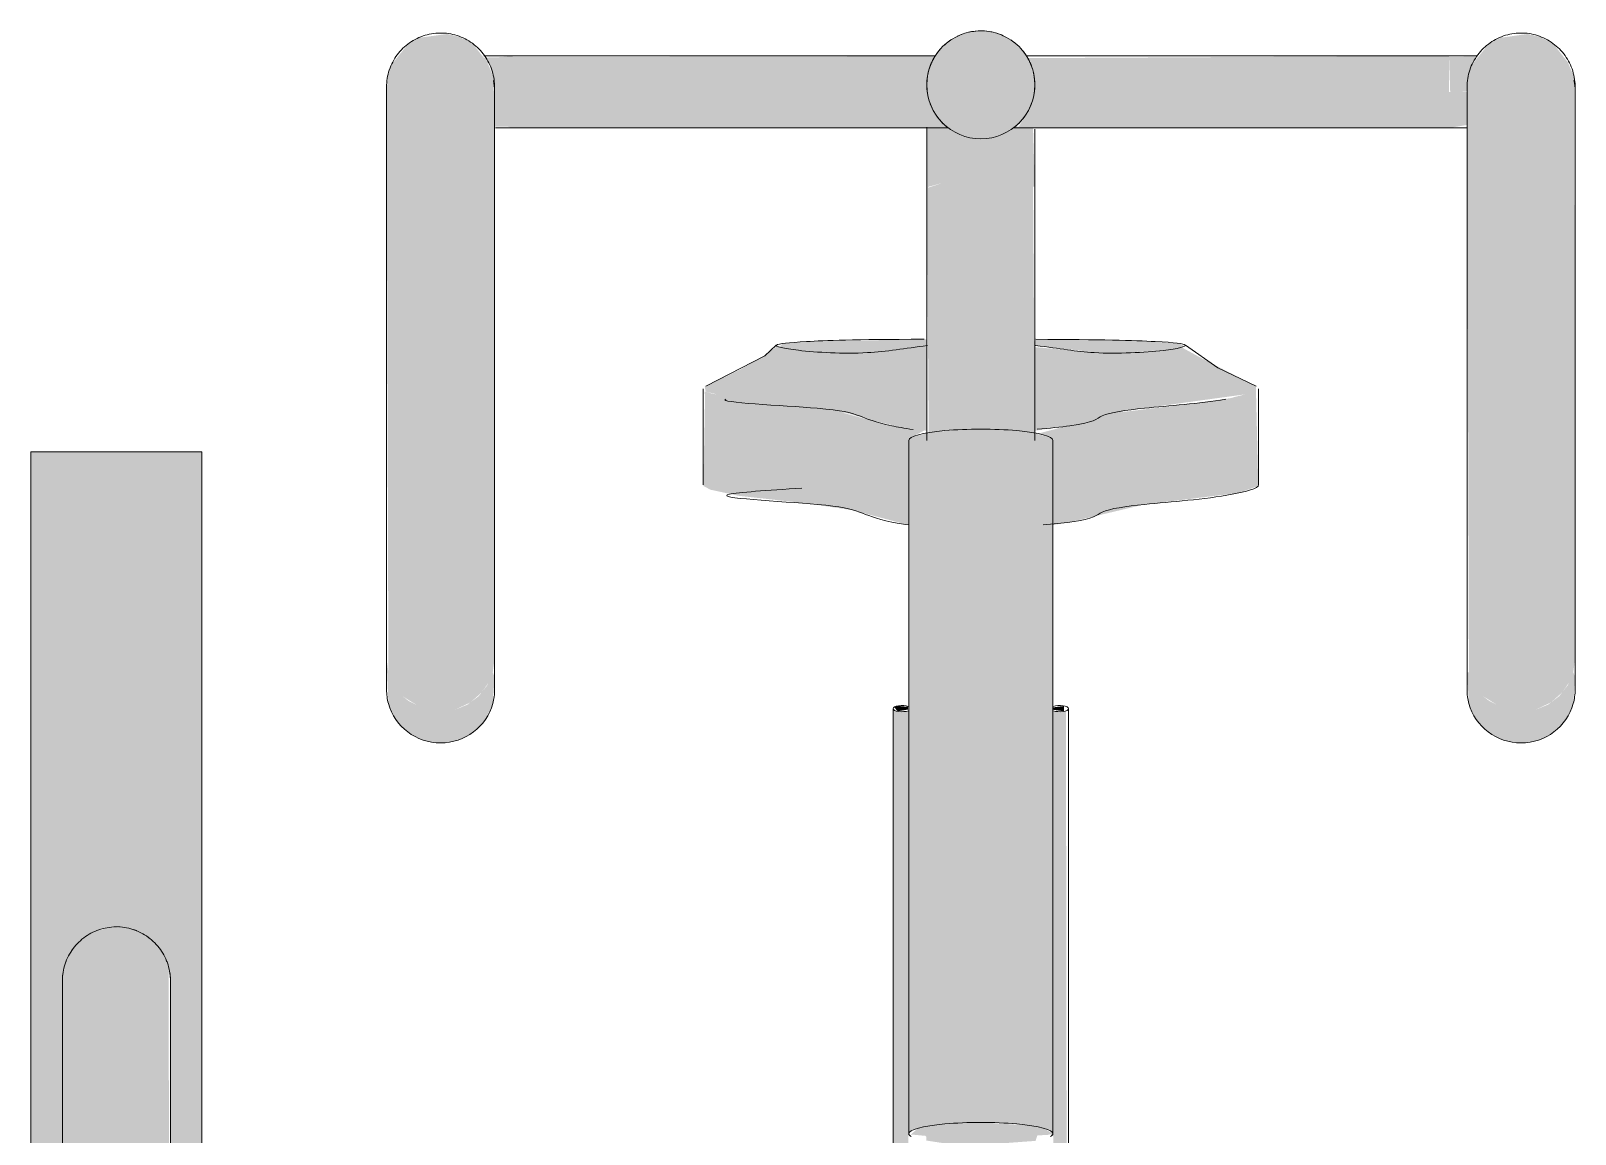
# Model space of a CAD drawing. Header units: inches. Extents: x -1056 to 52, y -89 to 303.
# Drawn here: x -960.95 to -939.52, y 26.62 to 41.94 of the extents above; entities that cross this region are included whole.
import ezdxf

# ---------------------------------------------------------------- set-up
doc = ezdxf.new("R2010")
doc.units = ezdxf.units.IN
doc.header["$MEASUREMENT"] = 0
doc.layers.add('L-SITE', color=91, linetype='Continuous', lineweight=9)
doc.layers.add('Q-SPCQ', color=91, linetype='Continuous', lineweight=9)

# ---------------------------------------------------------------- blocks, each defined once
blk = doc.blocks.new('BIKE_HITCH - In Ground-777502-Elevation - East')
at = {"layer": 'L-SITE'}
for points in [[(-959.767, 2.057), (-959.767, 14.498), (-960.052, 14.561), (-960.212, 14.645), (-960.417, 14.873), (-960.501, 15.149), (-960.517, 15.267), (-960.498, 28.915), (-960.373, 29.191), (-960.121, 29.406), (-959.978, 29.464), (-959.844, 29.49), (-959.767, 29.498), (-959.767, 36.098), (-960.955, 36.098), (-960.945, 2.085), (-959.878, 2.06)], [(-958.58, 2.029), (-958.58, 36.098), (-959.767, 36.098), (-959.767, 29.498), (-959.482, 29.435), (-959.309, 29.339), (-959.118, 29.123), (-959.032, 28.843), (-959.017, 28.748), (-959.036, 15.081), (-959.161, 14.806), (-959.384, 14.609), (-959.556, 14.533), (-959.687, 14.507), (-959.767, 14.498), (-959.767, 2.057), (-958.61, 2.03)], [(-959.767, 14.498), (-959.522, 14.545), (-959.442, 14.573), (-959.253, 14.708), (-959.181, 14.781), (-959.076, 14.968), (-959.036, 15.081), (-959.017, 17.225), (-959.043, 28.942), (-959.118, 29.123), (-959.237, 29.279), (-959.392, 29.398), (-959.621, 29.479), (-959.847, 29.489), (-960.017, 29.451), (-960.092, 29.424), (-960.282, 29.288), (-960.376, 29.18), (-960.443, 29.074), (-960.498, 28.915), (-960.517, 28.518), (-960.491, 15.054), (-960.417, 14.873), (-960.297, 14.718), (-960.074, 14.571), (-959.877, 14.513)]]:
    blk.add_hatch(color=256, dxfattribs=at).paths.add_polyline_path(points, flags=0)
for p, q in [((-960.955, 36.098), (-960.955, 2.086)), ((-960.955, 36.098), (-959.767, 36.098)), ((-959.767, 36.098), (-958.58, 36.098)), ((-958.58, 2.029), (-958.58, 36.098))]:
    blk.add_line(p, q, dxfattribs=at)
at = {"layer": 'L-SITE', "flags": 128}
for points in [[(-960.517, 28.748), (-960.516, 28.778), (-960.515, 28.808), (-960.512, 28.838), (-960.507, 28.868), (-960.502, 28.897), (-960.496, 28.927), (-960.488, 28.956), (-960.479, 28.984), (-960.469, 29.013), (-960.458, 29.04), (-960.446, 29.068), (-960.432, 29.095), (-960.418, 29.121), (-960.402, 29.147), (-960.386, 29.172), (-960.369, 29.196), (-960.35, 29.22), (-960.331, 29.243), (-960.311, 29.265), (-960.29, 29.286), (-960.268, 29.307), (-960.245, 29.326), (-960.221, 29.345), (-960.197, 29.363), (-960.172, 29.379), (-960.147, 29.395), (-960.121, 29.41), (-960.094, 29.423), (-960.067, 29.436), (-960.039, 29.447), (-960.011, 29.458), (-959.982, 29.467), (-959.953, 29.475), (-959.924, 29.482), (-959.895, 29.487), (-959.865, 29.492), (-959.835, 29.495), (-959.805, 29.497), (-959.775, 29.498), (-959.745, 29.498), (-959.715, 29.497), (-959.685, 29.494), (-959.656, 29.49), (-959.626, 29.485), (-959.597, 29.479), (-959.568, 29.471), (-959.539, 29.463), (-959.51, 29.453), (-959.482, 29.442), (-959.455, 29.43), (-959.428, 29.417), (-959.401, 29.403), (-959.376, 29.388), (-959.35, 29.372), (-959.326, 29.355), (-959.302, 29.337), (-959.279, 29.317), (-959.256, 29.297), (-959.235, 29.277), (-959.214, 29.255), (-959.194, 29.232), (-959.175, 29.209), (-959.157, 29.185), (-959.14, 29.16), (-959.124, 29.135), (-959.109, 29.109), (-959.096, 29.082), (-959.083, 29.055), (-959.071, 29.028), (-959.06, 29), (-959.051, 28.971), (-959.043, 28.942), (-959.035, 28.913), (-959.029, 28.884), (-959.025, 28.854), (-959.021, 28.824), (-959.018, 28.794), (-959.017, 28.765), (-959.017, 28.748)], [(-960.517, 28.748), (-960.517, 28.743), (-960.517, 28.727), (-960.517, 28.7), (-960.517, 28.662), (-960.517, 28.614), (-960.517, 28.555), (-960.517, 28.485), (-960.517, 28.406), (-960.517, 28.316), (-960.517, 28.215), (-960.517, 28.105), (-960.517, 27.986), (-960.517, 27.856), (-960.517, 27.717), (-960.517, 27.569), (-960.517, 27.412), (-960.517, 27.247), (-960.517, 27.073), (-960.517, 26.891), (-960.517, 26.701), (-960.517, 26.504), (-960.517, 26.299), (-960.517, 26.088), (-960.517, 25.87), (-960.517, 25.645), (-960.517, 25.415), (-960.517, 25.18), (-960.517, 24.939), (-960.517, 24.694), (-960.517, 24.444), (-960.517, 24.191), (-960.517, 23.934), (-960.517, 23.674), (-960.517, 23.411), (-960.517, 23.146), (-960.517, 22.879), (-960.517, 22.61), (-960.517, 22.341), (-960.517, 22.071), (-960.517, 21.801), (-960.517, 21.532), (-960.517, 21.263), (-960.517, 20.995), (-960.517, 20.729), (-960.517, 20.465), (-960.517, 20.203), (-960.517, 19.944), (-960.517, 19.689), (-960.517, 19.437), (-960.517, 19.189), (-960.517, 18.946), (-960.517, 18.708), (-960.517, 18.475), (-960.517, 18.247), (-960.517, 18.026), (-960.517, 17.811), (-960.517, 17.603), (-960.517, 17.401), (-960.517, 17.207), (-960.517, 17.021), (-960.517, 16.843), (-960.517, 16.672), (-960.517, 16.511), (-960.517, 16.358), (-960.517, 16.214), (-960.517, 16.08), (-960.517, 15.955), (-960.517, 15.839), (-960.517, 15.734), (-960.517, 15.638), (-960.517, 15.553), (-960.517, 15.478), (-960.517, 15.413), (-960.517, 15.359), (-960.517, 15.316), (-960.517, 15.283), (-960.517, 15.261), (-960.517, 15.25), (-960.517, 15.248)], [(-960.517, 28.583), (-960.517, 28.637), (-960.517, 28.681), (-960.517, 28.714), (-960.517, 28.736), (-960.517, 28.747), (-960.517, 28.748)], [(-959.017, 15.248), (-959.017, 15.254), (-959.017, 15.27), (-959.017, 15.297), (-959.017, 15.335), (-959.017, 15.383), (-959.017, 15.442), (-959.017, 15.511), (-959.017, 15.591), (-959.017, 15.681), (-959.017, 15.781), (-959.017, 15.891), (-959.017, 16.011), (-959.017, 16.141), (-959.017, 16.279), (-959.017, 16.427), (-959.017, 16.584), (-959.017, 16.75), (-959.017, 16.924), (-959.017, 17.106), (-959.017, 17.296), (-959.017, 17.493), (-959.017, 17.698), (-959.017, 17.909), (-959.017, 18.127), (-959.017, 18.351), (-959.017, 18.581), (-959.017, 18.817), (-959.017, 19.057), (-959.017, 19.303), (-959.017, 19.552), (-959.017, 19.806), (-959.017, 20.063), (-959.017, 20.323), (-959.017, 20.586), (-959.017, 20.851), (-959.017, 21.118), (-959.017, 21.386), (-959.017, 21.656), (-959.017, 21.925), (-959.017, 22.195), (-959.017, 22.465), (-959.017, 22.734), (-959.017, 23.002), (-959.017, 23.268), (-959.017, 23.532), (-959.017, 23.794), (-959.017, 24.052), (-959.017, 24.308), (-959.017, 24.56), (-959.017, 24.807), (-959.017, 25.051), (-959.017, 25.289), (-959.017, 25.522), (-959.017, 25.749), (-959.017, 25.971), (-959.017, 26.186), (-959.017, 26.394), (-959.017, 26.595), (-959.017, 26.789), (-959.017, 26.976), (-959.017, 27.154), (-959.017, 27.324), (-959.017, 27.486), (-959.017, 27.639), (-959.017, 27.782), (-959.017, 27.917), (-959.017, 28.042), (-959.017, 28.157), (-959.017, 28.263), (-959.017, 28.358), (-959.017, 28.444), (-959.017, 28.519), (-959.017, 28.583), (-959.017, 28.637), (-959.017, 28.681), (-959.017, 28.714), (-959.017, 28.736), (-959.017, 28.747), (-959.017, 28.748)], [(-959.017, 28.748), (-959.017, 28.743), (-959.017, 28.727), (-959.017, 28.7), (-959.017, 28.662), (-959.017, 28.614)], [(-960.517, 15.248), (-960.517, 15.254), (-960.517, 15.27), (-960.517, 15.297), (-960.517, 15.335), (-960.517, 15.383)], [(-959.018, 15.218), (-959.019, 15.188), (-959.022, 15.159), (-959.027, 15.129), (-959.032, 15.099), (-959.039, 15.07), (-959.046, 15.041), (-959.055, 15.012), (-959.065, 14.984), (-959.076, 14.956), (-959.088, 14.929), (-959.102, 14.902), (-959.116, 14.876), (-959.132, 14.85), (-959.148, 14.825), (-959.165, 14.8), (-959.184, 14.777), (-959.203, 14.754), (-959.223, 14.732), (-959.245, 14.71), (-959.266, 14.69), (-959.289, 14.67), (-959.313, 14.652), (-959.337, 14.634), (-959.362, 14.617), (-959.387, 14.602), (-959.414, 14.587), (-959.44, 14.573), (-959.468, 14.561), (-959.495, 14.549), (-959.523, 14.539), (-959.552, 14.53), (-959.581, 14.522), (-959.61, 14.515), (-959.64, 14.509), (-959.669, 14.505), (-959.699, 14.501), (-959.729, 14.499), (-959.759, 14.498), (-959.789, 14.499), (-959.819, 14.5), (-959.849, 14.503), (-959.879, 14.507), (-959.908, 14.512), (-959.937, 14.518), (-959.967, 14.525), (-959.995, 14.534), (-960.024, 14.544), (-960.052, 14.554), (-960.079, 14.566), (-960.106, 14.579), (-960.133, 14.593), (-960.159, 14.609), (-960.184, 14.625), (-960.208, 14.642), (-960.232, 14.66), (-960.255, 14.679), (-960.278, 14.699), (-960.299, 14.72), (-960.32, 14.742), (-960.34, 14.764), (-960.359, 14.788), (-960.377, 14.812), (-960.394, 14.836), (-960.41, 14.862), (-960.425, 14.888), (-960.439, 14.914), (-960.451, 14.941), (-960.463, 14.969), (-960.474, 14.997), (-960.483, 15.026), (-960.492, 15.054), (-960.499, 15.083), (-960.505, 15.113), (-960.51, 15.142), (-960.513, 15.172), (-960.516, 15.202), (-960.517, 15.232), (-960.517, 15.248)], [(-959.017, 15.413), (-959.017, 15.359), (-959.017, 15.316), (-959.017, 15.283), (-959.017, 15.261), (-959.017, 15.25), (-959.017, 15.248)]]:
    blk.add_lwpolyline(points, dxfattribs=at)
at = {"layer": 'L-SITE'}
for points in [[(-959.479, 29.441), (-959.495, 29.448), (-959.512, 29.454), (-959.529, 29.46)], [(-960.467, 29.017), (-960.471, 29.007), (-960.475, 28.996), (-960.479, 28.985)], [(-959.055, 28.985), (-959.061, 29.003), (-959.068, 29.02), (-959.075, 29.037)], [(-960.511, 28.841), (-960.515, 28.81), (-960.517, 28.779), (-960.517, 28.748)], [(-960.517, 28.748), (-960.517, 28.732), (-960.516, 28.715), (-960.515, 28.699)], [(-959.025, 15.137), (-959.02, 15.174), (-959.017, 15.211), (-959.017, 15.248)], [(-959.017, 15.248), (-959.017, 15.274), (-959.018, 15.299), (-959.021, 15.324)], [(-960.479, 15.012), (-960.473, 14.994), (-960.466, 14.977), (-960.459, 14.96)], [(-959.067, 14.98), (-959.063, 14.99), (-959.059, 15.001), (-959.055, 15.012)], [(-960.055, 14.556), (-960.039, 14.549), (-960.022, 14.543), (-960.005, 14.537)]]:
    blk.add_open_spline(points, degree=3, dxfattribs=at)
for points, knots in [([(-959.285, 29.323), (-959.289, 29.327), (-959.302, 29.337), (-959.322, 29.352), (-959.34, 29.365), (-959.349, 29.371), (-959.351, 29.373)], [0.55861476, 0.55861476, 0.55861476, 0.55861476, 0.575, 0.6, 0.625, 0.63074117, 0.63074117, 0.63074117, 0.63074117]), ([(-960.373, 29.191), (-960.378, 29.183), (-960.385, 29.174), (-960.391, 29.164), (-960.392, 29.163)], [0.6, 0.6, 0.6, 0.6, 0.625, 0.62948667, 0.62948667, 0.62948667, 0.62948667]), ([(-959.141, 29.162), (-959.142, 29.163), (-959.149, 29.173), (-959.161, 29.19), (-959.177, 29.211), (-959.187, 29.224), (-959.191, 29.229)], [0.36982041, 0.36982041, 0.36982041, 0.36982041, 0.375, 0.4, 0.425, 0.44238403, 0.44238403, 0.44238403, 0.44238403]), ([(-959.017, 28.748), (-959.017, 28.789), (-959.021, 28.836), (-959.029, 28.881), (-959.03, 28.887)], [0, 0, 0, 0, 0.1, 0.1152205, 0.1152205, 0.1152205, 0.1152205]), ([(-960.517, 15.248), (-960.517, 15.207), (-960.513, 15.158), (-960.504, 15.11), (-960.502, 15.101)], [0, 0, 0, 0, 0.1, 0.122146, 0.122146, 0.122146, 0.122146]), ([(-960.393, 14.835), (-960.392, 14.833), (-960.385, 14.824), (-960.373, 14.806), (-960.357, 14.786), (-960.347, 14.773), (-960.343, 14.768)], [0.36982041, 0.36982041, 0.36982041, 0.36982041, 0.375, 0.4, 0.425, 0.44238403, 0.44238403, 0.44238403, 0.44238403]), ([(-959.161, 14.806), (-959.156, 14.814), (-959.149, 14.823), (-959.143, 14.833), (-959.142, 14.834)], [0.6, 0.6, 0.6, 0.6, 0.625, 0.62965112, 0.62965112, 0.62965112, 0.62965112]), ([(-960.249, 14.674), (-960.245, 14.67), (-960.232, 14.66), (-960.212, 14.644), (-960.195, 14.632), (-960.185, 14.625), (-960.183, 14.624)], [0.55861476, 0.55861476, 0.55861476, 0.55861476, 0.575, 0.6, 0.625, 0.63074117, 0.63074117, 0.63074117, 0.63074117])]:
    blk.add_open_spline(points, degree=3, knots=knots, dxfattribs=at)
blk = doc.blocks.new('Bicycle_4878 - Bicycle_4878-V2-Elevation - East')
at = {"layer": 'Q-SPCQ'}
for points in [[(-955.267, 32.487), (-955.073, 32.512), (-954.851, 32.617), (-954.694, 32.758), (-954.605, 32.887), (-954.543, 33.035), (-954.517, 33.226), (-954.528, 41.294), (-954.619, 41.51), (-954.822, 41.767), (-955.006, 41.862), (-955.174, 41.902), (-955.495, 41.858), (-955.542, 41.855), (-955.711, 41.77), (-955.948, 41.478), (-955.997, 41.314), (-956.017, 41.104), (-955.991, 33.035), (-955.917, 32.857), (-955.797, 32.704), (-955.539, 32.544), (-955.461, 32.512)], [(-947.767, 40.445), (-947.573, 40.47), (-947.392, 40.545), (-947.237, 40.664), (-947.118, 40.82), (-947.043, 41.001), (-947.017, 41.195), (-947.069, 41.453), (-947.118, 41.57), (-947.237, 41.725), (-947.392, 41.844), (-947.573, 41.919), (-947.767, 41.945), (-947.961, 41.919), (-948.142, 41.844), (-948.297, 41.725), (-948.417, 41.57), (-948.491, 41.389), (-948.517, 41.195), (-948.491, 41.001), (-948.417, 40.82), (-948.297, 40.664), (-948.142, 40.545), (-947.961, 40.47)], [(-940.267, 32.487), (-940.073, 32.512), (-939.851, 32.617), (-939.694, 32.758), (-939.605, 32.887), (-939.543, 33.035), (-939.517, 33.226), (-939.528, 41.294), (-939.619, 41.51), (-939.822, 41.767), (-940.006, 41.862), (-940.174, 41.902), (-940.495, 41.857), (-940.542, 41.855), (-940.711, 41.77), (-940.948, 41.478), (-940.997, 41.314), (-941.017, 41.104), (-940.991, 33.035), (-940.917, 32.856), (-940.797, 32.704), (-940.539, 32.544), (-940.461, 32.512)], [(-954.517, 41.097), (-954.267, 41.097), (-954.267, 41.597), (-954.432, 41.58), (-954.668, 41.573), (-954.59, 41.474), (-954.528, 41.294), (-954.54, 41.226), (-954.517, 41.104)], [(-948.517, 41.097), (-948.511, 41.097), (-948.517, 41.195), (-948.469, 41.459), (-948.417, 41.591), (-954.267, 41.58), (-954.267, 41.097), (-948.91, 41.097)], [(-947.017, 41.097), (-941.267, 41.097), (-941.267, 41.597), (-947.116, 41.566), (-947.043, 41.389), (-947.023, 41.097)], [(-941.09, 41.097), (-941.017, 41.104), (-940.971, 41.401), (-940.912, 41.529), (-940.87, 41.588), (-941.267, 41.58), (-941.251, 41.097)], [(-954.267, 40.597), (-954.267, 41.097), (-954.517, 41.097), (-954.515, 40.615), (-954.335, 40.614)], [(-954.267, 40.597), (-948.232, 40.606), (-948.388, 40.774), (-948.491, 41.001), (-948.517, 41.097), (-954.267, 41.097), (-954.267, 40.614)], [(-941.267, 40.597), (-941.267, 41.097), (-947.023, 41.097), (-947.118, 40.82), (-947.246, 40.606), (-941.547, 40.598)], [(-941.267, 40.597), (-941.017, 40.638), (-941.017, 41.097), (-941.267, 41.097), (-941.267, 40.61)], [(-947.017, 36.358), (-947.043, 39.78), (-947.237, 39.832), (-947.767, 39.867), (-948.297, 39.832), (-948.504, 39.765), (-948.517, 39.749), (-948.49, 36.364), (-948.267, 36.392), (-947.571, 36.409), (-947.116, 36.374), (-947.018, 36.358)], [(-948.517, 36.391), (-948.517, 37.575), (-949.621, 37.469), (-950.053, 37.486), (-950.554, 37.55), (-950.584, 37.572), (-950.751, 37.449), (-951.089, 37.25), (-951.6, 37.002), (-951.587, 36.935), (-951.227, 36.842), (-950.646, 36.762), (-949.631, 36.637), (-949.266, 36.532), (-948.831, 36.428), (-948.528, 36.392)], [(-947.017, 36.391), (-946.44, 36.479), (-945.744, 36.67), (-944.046, 36.903), (-943.947, 36.935), (-943.947, 37.008), (-944.732, 37.413), (-944.98, 37.55), (-945.228, 37.509), (-945.855, 37.469), (-946.471, 37.503), (-947.017, 37.552), (-947.017, 36.394)], [(-948.767, 35.08), (-948.767, 36.256), (-948.733, 36.297), (-948.551, 36.394), (-949.094, 36.479), (-949.79, 36.67), (-951.488, 36.903), (-951.587, 36.935), (-951.599, 36.935), (-951.597, 36.775), (-951.618, 35.623), (-951.523, 35.572), (-951.133, 35.487), (-950.183, 35.381), (-949.555, 35.288), (-948.772, 35.081)], [(-946.767, 35.08), (-946.514, 35.125), (-945.498, 35.366), (-944.188, 35.526), (-943.916, 35.623), (-943.947, 36.935), (-944.307, 36.842), (-944.888, 36.762), (-945.903, 36.637), (-946.241, 36.54), (-946.598, 36.449), (-946.976, 36.35), (-946.801, 36.297), (-946.767, 36.256), (-946.767, 35.081)], [(-946.767, 26.626), (-946.767, 36.256), (-946.801, 36.297), (-947.069, 36.368), (-947.508, 36.407), (-948.026, 36.407), (-948.474, 36.367), (-948.733, 36.297), (-948.767, 36.256), (-948.767, 26.626), (-948.733, 26.667), (-948.474, 26.737), (-948.026, 26.778), (-947.508, 26.778), (-947.06, 26.737), (-946.801, 26.667)], [(-955.267, 32.053), (-955.073, 32.078), (-954.892, 32.152), (-954.737, 32.27), (-954.618, 32.422), (-954.542, 32.607), (-954.517, 32.971), (-954.543, 33.035), (-954.618, 32.857), (-954.737, 32.704), (-954.892, 32.586), (-955.073, 32.512), (-955.267, 32.487), (-955.461, 32.512), (-955.707, 32.635), (-955.797, 32.704), (-955.917, 32.857), (-955.991, 33.035), (-956.017, 33.226), (-955.991, 32.6), (-955.917, 32.422), (-955.797, 32.27), (-955.642, 32.152), (-955.461, 32.078)], [(-940.267, 32.053), (-940.073, 32.078), (-939.892, 32.152), (-939.706, 32.309), (-939.618, 32.422), (-939.542, 32.607), (-939.517, 32.971), (-939.543, 33.035), (-939.618, 32.856), (-939.737, 32.704), (-939.892, 32.586), (-940.073, 32.512), (-940.267, 32.487), (-940.461, 32.512), (-940.707, 32.635), (-940.797, 32.704), (-940.917, 32.856), (-940.991, 33.035), (-941.017, 33.035), (-940.991, 32.6), (-940.917, 32.422), (-940.797, 32.269), (-940.642, 32.152), (-940.461, 32.078)], [(-948.798, 14.792), (-948.775, 14.792), (-948.774, 17.744), (-948.774, 21.951), (-948.772, 32.5), (-948.91, 32.492), (-948.986, 32.53), (-948.969, 14.792), (-948.826, 14.792)], [(-948.923, 32.493), (-948.779, 32.517), (-948.776, 32.555), (-948.91, 32.567), (-948.969, 32.552)], [(-946.759, 14.792), (-946.75, 14.792), (-946.724, 16.628), (-946.703, 16.63), (-946.636, 16.685), (-946.582, 16.629), (-946.568, 16.625), (-946.562, 15.649), (-946.585, 32.5), (-946.706, 32.489), (-946.767, 32.488), (-946.794, 26.61), (-946.767, 26.593), (-946.759, 26.586), (-946.759, 14.903)], [(-946.611, 32.493), (-946.611, 32.567), (-946.767, 32.547), (-946.767, 32.515)], [(-947.767, 26.47), (-947.008, 26.526), (-946.983, 26.601), (-946.835, 26.61), (-946.767, 26.626), (-946.901, 26.705), (-947.069, 26.738), (-947.767, 26.783), (-948.267, 26.762), (-948.633, 26.705), (-948.743, 26.612), (-948.695, 26.611), (-948.539, 26.596), (-948.526, 26.586), (-948.525, 26.531), (-948.267, 26.491)]]:
    blk.add_hatch(color=256, dxfattribs=at).paths.add_polyline_path(points, flags=0)
h = blk.add_hatch(color=256, dxfattribs=at)
h.paths.add_polyline_path([(-948.517, 39.749), (-948.491, 39.78), (-948.297, 39.832), (-947.767, 39.867), (-947.237, 39.832), (-947.043, 39.78), (-947.017, 39.78), (-947.043, 40.606), (-947.293, 40.614), (-947.392, 40.545), (-947.573, 40.47), (-947.767, 40.445), (-947.961, 40.47), (-948.232, 40.614), (-948.232, 40.606), (-948.517, 40.597), (-948.517, 39.78)], flags=0)
h.paths.add_polyline_path([(-947.236, 40.665), (-947.146, 40.774), (-947.235, 40.667)], flags=0)
h = blk.add_hatch(color=256, dxfattribs=at)
h.paths.add_polyline_path([(-949.68, 37.469), (-949.183, 37.488), (-948.517, 37.575), (-948.517, 37.66), (-950.126, 37.632), (-950.525, 37.601), (-950.563, 37.552), (-950.369, 37.516), (-949.935, 37.478)], flags=0)
h.paths.add_polyline_path([(-945.854, 37.469), (-945.166, 37.516), (-944.939, 37.561), (-945.009, 37.601), (-945.409, 37.632), (-946.34, 37.657), (-947.017, 37.66), (-947.017, 37.575), (-946.11, 37.471)], flags=0)
for p, q in [((-948.4, 41.597), (-954.267, 41.597)), ((-941.267, 41.597), (-947.134, 41.597)), ((-954.267, 40.597), (-948.223, 40.597)), ((-947.311, 40.597), (-941.267, 40.597)), ((-948.517, 39.749), (-948.517, 36.256)), ((-947.017, 36.256), (-947.017, 39.749)), ((-951.623, 36.973), (-951.623, 35.637)), ((-943.911, 35.637), (-943.911, 36.973)), ((-948.767, 36.256), (-948.767, 26.626)), ((-946.767, 26.626), (-946.767, 36.256)), ((-956.017, 33.226), (-956.017, 32.792)), ((-954.517, 32.792), (-954.517, 33.226)), ((-941.017, 33.226), (-941.017, 32.792)), ((-939.517, 32.792), (-939.517, 33.226)), ((-948.986, 32.53), (-948.986, 14.792)), ((-946.549, 17.08), (-946.549, 32.53))]:
    blk.add_line(p, q, dxfattribs=at)
at = {"layer": 'Q-SPCQ', "flags": 128}
for points in [[(-956.017, 41.165), (-956.016, 41.195), (-956.015, 41.225), (-956.012, 41.255), (-956.007, 41.285), (-956.002, 41.314), (-955.996, 41.343), (-955.988, 41.372), (-955.979, 41.401), (-955.969, 41.429), (-955.958, 41.457), (-955.946, 41.485), (-955.932, 41.511), (-955.918, 41.538), (-955.902, 41.564), (-955.886, 41.589), (-955.869, 41.613), (-955.85, 41.637), (-955.831, 41.66), (-955.811, 41.682), (-955.79, 41.703), (-955.768, 41.724), (-955.745, 41.743), (-955.721, 41.762), (-955.697, 41.78), (-955.672, 41.796), (-955.647, 41.812), (-955.621, 41.827), (-955.594, 41.84), (-955.567, 41.853), (-955.539, 41.864), (-955.511, 41.874), (-955.482, 41.884), (-955.453, 41.892), (-955.424, 41.899), (-955.395, 41.904), (-955.365, 41.909), (-955.335, 41.912), (-955.305, 41.914), (-955.275, 41.915), (-955.245, 41.915), (-955.215, 41.913), (-955.185, 41.911), (-955.156, 41.907), (-955.126, 41.902), (-955.097, 41.896), (-955.068, 41.888), (-955.039, 41.88), (-955.01, 41.87), (-954.982, 41.859), (-954.955, 41.847), (-954.928, 41.834), (-954.901, 41.82), (-954.876, 41.805), (-954.85, 41.789), (-954.826, 41.772), (-954.802, 41.753), (-954.779, 41.734), (-954.756, 41.714), (-954.735, 41.693), (-954.714, 41.672), (-954.694, 41.649), (-954.675, 41.626), (-954.657, 41.602), (-954.64, 41.577), (-954.624, 41.552), (-954.609, 41.526), (-954.596, 41.499), (-954.583, 41.472), (-954.571, 41.444), (-954.56, 41.416), (-954.551, 41.388), (-954.543, 41.359), (-954.535, 41.33), (-954.529, 41.301), (-954.525, 41.271), (-954.521, 41.241), (-954.518, 41.211), (-954.517, 41.181), (-954.517, 41.165)], [(-948.268, 41.753), (-948.245, 41.773), (-948.221, 41.792), (-948.197, 41.809), (-948.172, 41.826)], [(-948.094, 41.87), (-948.067, 41.882), (-948.039, 41.894), (-948.011, 41.904)], [(-947.924, 41.928), (-947.895, 41.934), (-947.865, 41.938), (-947.835, 41.942), (-947.805, 41.944), (-947.775, 41.945), (-947.745, 41.944), (-947.715, 41.943), (-947.685, 41.94), (-947.656, 41.936), (-947.626, 41.931), (-947.597, 41.925)], [(-947.539, 41.909), (-947.51, 41.9), (-947.482, 41.889), (-947.455, 41.877), (-947.428, 41.864)], [(-947.35, 41.818), (-947.326, 41.801), (-947.302, 41.783), (-947.279, 41.764)], [(-941.017, 41.165), (-941.016, 41.195), (-941.015, 41.225), (-941.012, 41.255), (-941.007, 41.285), (-941.002, 41.314), (-940.996, 41.343), (-940.988, 41.372), (-940.979, 41.401), (-940.969, 41.429), (-940.958, 41.457), (-940.946, 41.484), (-940.932, 41.511), (-940.918, 41.538), (-940.902, 41.563), (-940.886, 41.589), (-940.869, 41.613), (-940.85, 41.637), (-940.831, 41.66), (-940.811, 41.682), (-940.79, 41.703), (-940.768, 41.724), (-940.745, 41.743), (-940.721, 41.762), (-940.697, 41.779), (-940.672, 41.796), (-940.647, 41.812), (-940.621, 41.826), (-940.594, 41.84), (-940.567, 41.853), (-940.539, 41.864), (-940.511, 41.874), (-940.482, 41.884), (-940.453, 41.892), (-940.424, 41.898), (-940.395, 41.904), (-940.365, 41.909), (-940.335, 41.912), (-940.305, 41.914), (-940.275, 41.915), (-940.245, 41.915), (-940.215, 41.913), (-940.185, 41.911), (-940.156, 41.907), (-940.126, 41.902), (-940.097, 41.895), (-940.068, 41.888), (-940.039, 41.879), (-940.01, 41.87), (-939.982, 41.859), (-939.955, 41.847), (-939.928, 41.834), (-939.901, 41.82), (-939.876, 41.805), (-939.85, 41.789), (-939.826, 41.771), (-939.802, 41.753), (-939.779, 41.734), (-939.756, 41.714), (-939.735, 41.693), (-939.714, 41.672), (-939.694, 41.649), (-939.675, 41.626), (-939.657, 41.602), (-939.64, 41.577), (-939.624, 41.552), (-939.609, 41.526), (-939.596, 41.499), (-939.583, 41.472), (-939.571, 41.444), (-939.56, 41.416), (-939.551, 41.388), (-939.543, 41.359), (-939.535, 41.33), (-939.529, 41.3), (-939.525, 41.271), (-939.521, 41.241), (-939.518, 41.211), (-939.517, 41.181), (-939.517, 41.165)], [(-954.666, 41.597), (-954.629, 41.597), (-954.592, 41.597), (-954.554, 41.597), (-954.515, 41.597), (-954.476, 41.597), (-954.437, 41.597), (-954.397, 41.597), (-954.358, 41.597), (-954.318, 41.597), (-954.278, 41.597), (-954.267, 41.597)], [(-948.386, 41.618), (-948.369, 41.643), (-948.35, 41.666), (-948.331, 41.689)], [(-947.214, 41.701), (-947.194, 41.679), (-947.175, 41.656), (-947.157, 41.632), (-947.14, 41.607)], [(-941.267, 41.597), (-941.227, 41.597), (-941.187, 41.597), (-941.147, 41.597), (-941.108, 41.597), (-941.068, 41.597), (-941.029, 41.597), (-940.991, 41.597), (-940.952, 41.597), (-940.915, 41.597), (-940.878, 41.597)], [(-948.479, 41.431), (-948.469, 41.459), (-948.458, 41.487), (-948.446, 41.514), (-948.432, 41.541)], [(-947.096, 41.529), (-947.083, 41.502), (-947.071, 41.474), (-947.06, 41.446)], [(-956.017, 41.104), (-956.017, 41.129), (-956.017, 41.147), (-956.017, 41.159), (-956.017, 41.165), (-956.017, 41.165)], [(-956.017, 41.165), (-956.017, 41.162), (-956.017, 41.152), (-956.017, 41.136), (-956.017, 41.114), (-956.017, 41.085), (-956.017, 41.05), (-956.017, 41.009), (-956.017, 40.962), (-956.017, 40.909), (-956.017, 40.849), (-956.017, 40.784), (-956.017, 40.713), (-956.017, 40.636), (-956.017, 40.554), (-956.017, 40.466), (-956.017, 40.374), (-956.017, 40.275), (-956.017, 40.172), (-956.017, 40.064), (-956.017, 39.952), (-956.017, 39.835), (-956.017, 39.714), (-956.017, 39.588), (-956.017, 39.459), (-956.017, 39.326), (-956.017, 39.19), (-956.017, 39.05), (-956.017, 38.908), (-956.017, 38.762), (-956.017, 38.615), (-956.017, 38.464), (-956.017, 38.312), (-956.017, 38.158), (-956.017, 38.002), (-956.017, 37.845), (-956.017, 37.687), (-956.017, 37.528), (-956.017, 37.368), (-956.017, 37.208), (-956.017, 37.048), (-956.017, 36.889), (-956.017, 36.729), (-956.017, 36.571), (-956.017, 36.413), (-956.017, 36.256), (-956.017, 36.101), (-956.017, 35.948), (-956.017, 35.797), (-956.017, 35.647), (-956.017, 35.501), (-956.017, 35.356), (-956.017, 35.215), (-956.017, 35.077), (-956.017, 34.942), (-956.017, 34.811), (-956.017, 34.684), (-956.017, 34.56), (-956.017, 34.441), (-956.017, 34.326), (-956.017, 34.216), (-956.017, 34.11), (-956.017, 34.009), (-956.017, 33.913), (-956.017, 33.823), (-956.017, 33.738), (-956.017, 33.658), (-956.017, 33.584), (-956.017, 33.515), (-956.017, 33.453), (-956.017, 33.396), (-956.017, 33.346), (-956.017, 33.301), (-956.017, 33.263), (-956.017, 33.231), (-956.017, 33.226)], [(-954.517, 33.226), (-954.517, 33.257), (-954.517, 33.294), (-954.517, 33.337), (-954.517, 33.387), (-954.517, 33.442), (-954.517, 33.504), (-954.517, 33.571), (-954.517, 33.644), (-954.517, 33.723), (-954.517, 33.807), (-954.517, 33.897), (-954.517, 33.992), (-954.517, 34.092), (-954.517, 34.197), (-954.517, 34.306), (-954.517, 34.42), (-954.517, 34.539), (-954.517, 34.662), (-954.517, 34.788), (-954.517, 34.919), (-954.517, 35.053), (-954.517, 35.191), (-954.517, 35.331), (-954.517, 35.475), (-954.517, 35.621), (-954.517, 35.77), (-954.517, 35.921), (-954.517, 36.074), (-954.517, 36.229), (-954.517, 36.385), (-954.517, 36.543), (-954.517, 36.701), (-954.517, 36.86), (-954.517, 37.02), (-954.517, 37.18), (-954.517, 37.34), (-954.517, 37.5), (-954.517, 37.659), (-954.517, 37.817), (-954.517, 37.974), (-954.517, 38.13), (-954.517, 38.285), (-954.517, 38.438), (-954.517, 38.588), (-954.517, 38.737), (-954.517, 38.882), (-954.517, 39.025), (-954.517, 39.166), (-954.517, 39.303), (-954.517, 39.436), (-954.517, 39.566), (-954.517, 39.692), (-954.517, 39.814), (-954.517, 39.932), (-954.517, 40.045), (-954.517, 40.154), (-954.517, 40.258), (-954.517, 40.357), (-954.517, 40.45), (-954.517, 40.539), (-954.517, 40.622), (-954.517, 40.7), (-954.517, 40.772), (-954.517, 40.838), (-954.517, 40.899), (-954.517, 40.953), (-954.517, 41.001), (-954.517, 41.044), (-954.517, 41.08), (-954.517, 41.109), (-954.517, 41.133), (-954.517, 41.15), (-954.517, 41.161), (-954.517, 41.165), (-954.517, 41.165)], [(-954.517, 41.165), (-954.517, 41.162), (-954.517, 41.152), (-954.517, 41.136), (-954.517, 41.114), (-954.517, 41.104)], [(-948.517, 41.195), (-948.516, 41.225), (-948.515, 41.255), (-948.512, 41.285), (-948.507, 41.314), (-948.502, 41.344)], [(-947.035, 41.36), (-947.029, 41.33), (-947.025, 41.301), (-947.021, 41.271), (-947.018, 41.241), (-947.017, 41.211)], [(-941.017, 41.104), (-941.017, 41.129), (-941.017, 41.147), (-941.017, 41.159), (-941.017, 41.165), (-941.017, 41.165)], [(-941.017, 41.165), (-941.017, 41.162), (-941.017, 41.152), (-941.017, 41.136), (-941.017, 41.114), (-941.017, 41.085), (-941.017, 41.05), (-941.017, 41.009), (-941.017, 40.962), (-941.017, 40.909), (-941.017, 40.849), (-941.017, 40.784), (-941.017, 40.713), (-941.017, 40.636), (-941.017, 40.554), (-941.017, 40.466), (-941.017, 40.373), (-941.017, 40.275), (-941.017, 40.172), (-941.017, 40.064), (-941.017, 39.952), (-941.017, 39.835), (-941.017, 39.714), (-941.017, 39.588), (-941.017, 39.459), (-941.017, 39.326), (-941.017, 39.19), (-941.017, 39.05), (-941.017, 38.908), (-941.017, 38.762), (-941.017, 38.614), (-941.017, 38.464), (-941.017, 38.312), (-941.017, 38.158), (-941.017, 38.002), (-941.017, 37.845), (-941.017, 37.687), (-941.017, 37.528), (-941.017, 37.368), (-941.017, 37.208), (-941.017, 37.048), (-941.017, 36.888), (-941.017, 36.729), (-941.017, 36.57), (-941.017, 36.413), (-941.017, 36.256), (-941.017, 36.101), (-941.017, 35.948), (-941.017, 35.796), (-941.017, 35.647), (-941.017, 35.5), (-941.017, 35.356), (-941.017, 35.215), (-941.017, 35.077), (-941.017, 34.942), (-941.017, 34.811), (-941.017, 34.684), (-941.017, 34.56), (-941.017, 34.441), (-941.017, 34.326), (-941.017, 34.215), (-941.017, 34.11), (-941.017, 34.009), (-941.017, 33.913), (-941.017, 33.823), (-941.017, 33.737), (-941.017, 33.658), (-941.017, 33.584), (-941.017, 33.515), (-941.017, 33.453), (-941.017, 33.396), (-941.017, 33.346), (-941.017, 33.301), (-941.017, 33.263), (-941.017, 33.231), (-941.017, 33.226)], [(-939.517, 33.226), (-939.517, 33.257), (-939.517, 33.294), (-939.517, 33.337), (-939.517, 33.387), (-939.517, 33.442), (-939.517, 33.504), (-939.517, 33.571), (-939.517, 33.644), (-939.517, 33.723), (-939.517, 33.807), (-939.517, 33.897), (-939.517, 33.992), (-939.517, 34.092), (-939.517, 34.196), (-939.517, 34.306), (-939.517, 34.42), (-939.517, 34.539), (-939.517, 34.661), (-939.517, 34.788), (-939.517, 34.919), (-939.517, 35.053), (-939.517, 35.19), (-939.517, 35.331), (-939.517, 35.475), (-939.517, 35.621), (-939.517, 35.77), (-939.517, 35.921), (-939.517, 36.074), (-939.517, 36.229), (-939.517, 36.385), (-939.517, 36.543), (-939.517, 36.701), (-939.517, 36.86), (-939.517, 37.02), (-939.517, 37.18), (-939.517, 37.34), (-939.517, 37.5), (-939.517, 37.659), (-939.517, 37.817), (-939.517, 37.974), (-939.517, 38.13), (-939.517, 38.285), (-939.517, 38.437), (-939.517, 38.588), (-939.517, 38.736), (-939.517, 38.882), (-939.517, 39.025), (-939.517, 39.166), (-939.517, 39.302), (-939.517, 39.436), (-939.517, 39.566), (-939.517, 39.692), (-939.517, 39.814), (-939.517, 39.932), (-939.517, 40.045), (-939.517, 40.154), (-939.517, 40.257), (-939.517, 40.356), (-939.517, 40.45), (-939.517, 40.539), (-939.517, 40.622), (-939.517, 40.7), (-939.517, 40.772), (-939.517, 40.838), (-939.517, 40.899), (-939.517, 40.953), (-939.517, 41.001), (-939.517, 41.044), (-939.517, 41.08), (-939.517, 41.109), (-939.517, 41.133), (-939.517, 41.15), (-939.517, 41.161), (-939.517, 41.165), (-939.517, 41.165)], [(-939.517, 41.165), (-939.517, 41.162), (-939.517, 41.152), (-939.517, 41.136), (-939.517, 41.114), (-939.517, 41.104)], [(-948.517, 41.128), (-948.517, 41.143), (-948.517, 41.157)], [(-947.017, 41.159), (-947.017, 41.146), (-947.017, 41.131)], [(-954.267, 40.597), (-954.307, 40.597), (-954.347, 40.597), (-954.387, 40.597), (-954.426, 40.597), (-954.466, 40.597), (-954.505, 40.597)], [(-948.517, 39.749), (-948.517, 39.799), (-948.517, 39.849), (-948.517, 39.898), (-948.517, 39.948), (-948.517, 39.998), (-948.517, 40.048), (-948.517, 40.098), (-948.517, 40.148), (-948.517, 40.197), (-948.517, 40.245), (-948.517, 40.294), (-948.517, 40.341), (-948.517, 40.389), (-948.517, 40.435), (-948.517, 40.481), (-948.517, 40.525), (-948.517, 40.569), (-948.517, 40.606)], [(-947.017, 40.578), (-947.017, 40.534), (-947.017, 40.489), (-947.017, 40.444), (-947.017, 40.398), (-947.017, 40.351), (-947.017, 40.303), (-947.017, 40.255), (-947.017, 40.206), (-947.017, 40.157), (-947.017, 40.108), (-947.017, 40.058), (-947.017, 40.008), (-947.017, 39.958), (-947.017, 39.908), (-947.017, 39.858), (-947.017, 39.809), (-947.017, 39.759), (-947.017, 39.749)], [(-941.019, 40.597), (-941.058, 40.597), (-941.097, 40.597), (-941.137, 40.597), (-941.176, 40.597), (-941.216, 40.597), (-941.256, 40.597), (-941.267, 40.597)], [(-951.587, 37.009), (-950.764, 37.433), (-950.607, 37.578)], [(-944.927, 37.578), (-944.476, 37.265), (-943.947, 37.009)]]:
    blk.add_lwpolyline(points, dxfattribs=at)
at = {"layer": 'Q-SPCQ'}
for start, end in [(0, 180), (180, 360)]:
    blk.add_arc((-947.767, 41.195), 0.75, start, end, dxfattribs=at)
for centre, major_axis, ratio, start_param, end_param in [((-955.267, 41.104), (0.75, 0), 0.984808, 0, 0.208009), ((-940.267, 41.104), (0.75, 0), 0.984808, 0, 0.208009), ((-947.767, 36.256), (1, 0), 0.156434, 0, 3.141593), ((-955.267, 32.792), (0.75, 0), 0.984808, 3.141593, 3.403392), ((-955.267, 32.792), (0.75, 0), 0.984808, 3.404072, 6.020706), ((-955.267, 32.792), (-0.75, 0), 0.984808, 2.879793, 3.141593), ((-940.267, 32.792), (0.75, 0), 0.984808, 3.141593, 3.403392), ((-940.267, 32.792), (0.75, 0), 0.984808, 3.403917, 6.020861), ((-940.267, 32.792), (0.75, 0), 0.984808, 6.021386, 6.283185), ((-948.861, 32.53), (0.125, 0), 0.34202, 0.785398, 3.141593), ((-948.861, 32.53), (0.125, 0), 0.34202, 3.141593, 5.497787), ((-946.674, 32.53), (0.125, 0), 0.34202, 0, 2.356194), ((-946.674, 32.53), (0.125, 0), 0.34202, 3.926991, 6.283185), ((-947.767, 26.626), (1, 0), 0.156434, 0, 3.141593), ((-947.767, 26.626), (1, 0), 0.156434, 3.141593, 3.403392), ((-947.767, 26.626), (1, 0), 0.156434, 6.021386, 6.283185)]:
    blk.add_ellipse(centre, major_axis=major_axis, ratio=ratio, start_param=start_param, end_param=end_param, dxfattribs=at)
for points, knots in [([(-948.485, 41.413), (-948.482, 41.419), (-948.479, 41.43), (-948.474, 41.446), (-948.469, 41.459), (-948.464, 41.472), (-948.458, 41.488), (-948.449, 41.507), (-948.441, 41.524), (-948.434, 41.537), (-948.43, 41.545), (-948.426, 41.553), (-948.421, 41.563), (-948.414, 41.574), (-948.408, 41.584), (-948.405, 41.589), (-948.404, 41.591)], [0.1756312, 0.1756312, 0.1756312, 0.1756312, 0.1944444, 0.2083333, 0.2222222, 0.2361111, 0.25, 0.2777778, 0.3055556, 0.3194444, 0.3333333, 0.3472222, 0.3611111, 0.3888889, 0.4166667, 0.4444444, 0.4444444, 0.4444444, 0.4444444]), ([(-947.13, 41.591), (-947.129, 41.589), (-947.126, 41.584), (-947.12, 41.574), (-947.113, 41.563), (-947.108, 41.553), (-947.104, 41.545), (-947.1, 41.537), (-947.093, 41.524), (-947.085, 41.507), (-947.076, 41.488), (-947.07, 41.472), (-947.065, 41.459), (-947.061, 41.446), (-947.055, 41.43), (-947.052, 41.419), (-947.05, 41.413)], [0.5555556, 0.5555556, 0.5555556, 0.5555556, 0.5833333, 0.6111111, 0.6388889, 0.6527778, 0.6666667, 0.6805556, 0.6944444, 0.7222222, 0.75, 0.7638889, 0.7777778, 0.7916667, 0.8055556, 0.8243415, 0.8243415, 0.8243415, 0.8243415]), ([(-948.517, 41.195), (-948.516, 41.22), (-948.514, 41.258), (-948.509, 41.305), (-948.503, 41.34), (-948.498, 41.362), (-948.496, 41.374), (-948.495, 41.375)], [0, 0, 0, 0, 0.0555556, 0.0833333, 0.1111111, 0.1388889, 0.1412978, 0.1412978, 0.1412978, 0.1412978]), ([(-947.039, 41.375), (-947.039, 41.374), (-947.036, 41.362), (-947.031, 41.34), (-947.026, 41.305), (-947.02, 41.258), (-947.018, 41.22), (-947.017, 41.195)], [0.8586734, 0.8586734, 0.8586734, 0.8586734, 0.8611111, 0.8888889, 0.9166667, 0.9444444, 1, 1, 1, 1]), ([(-948.436, 40.856), (-948.44, 40.863), (-948.45, 40.884), (-948.465, 40.919), (-948.475, 40.947), (-948.479, 40.961)], [0.84335589, 0.84335589, 0.84335589, 0.84335589, 0.86111111, 0.88888889, 0.91627, 0.91627, 0.91627, 0.91627]), ([(-948.232, 40.606), (-948.23, 40.605), (-948.228, 40.602), (-948.224, 40.599), (-948.222, 40.597), (-948.224, 40.599), (-948.228, 40.602), (-948.231, 40.606), (-948.237, 40.611), (-948.246, 40.618), (-948.26, 40.629), (-948.277, 40.644), (-948.289, 40.655), (-948.295, 40.662), (-948.3, 40.667), (-948.305, 40.673), (-948.312, 40.68), (-948.324, 40.694), (-948.343, 40.715), (-948.362, 40.738), (-948.377, 40.758), (-948.384, 40.768), (-948.388, 40.774)], [0.4444444, 0.4444444, 0.4444444, 0.4444444, 0.4583333, 0.4722222, 0.5, 0.5277778, 0.5416667, 0.5555556, 0.5694444, 0.5833333, 0.6111111, 0.6388889, 0.6527778, 0.6597222, 0.6666667, 0.6736111, 0.6805556, 0.6944444, 0.7222222, 0.75, 0.7638889, 0.7777778, 0.7777778, 0.7777778, 0.7777778]), ([(-947.146, 40.774), (-947.15, 40.768), (-947.157, 40.758), (-947.172, 40.738), (-947.191, 40.715), (-947.21, 40.694), (-947.222, 40.68), (-947.229, 40.673), (-947.234, 40.667), (-947.239, 40.662), (-947.246, 40.655), (-947.257, 40.644), (-947.274, 40.629), (-947.289, 40.618), (-947.298, 40.611), (-947.303, 40.606), (-947.306, 40.602), (-947.31, 40.599), (-947.312, 40.597), (-947.31, 40.599), (-947.306, 40.602), (-947.304, 40.605), (-947.302, 40.606)], [0.2222222, 0.2222222, 0.2222222, 0.2222222, 0.2361111, 0.25, 0.2777778, 0.3055556, 0.3194444, 0.3263889, 0.3333333, 0.3402778, 0.3472222, 0.3611111, 0.3888889, 0.4166667, 0.4305556, 0.4444444, 0.4583333, 0.4722222, 0.5, 0.5277778, 0.5416667, 0.5555556, 0.5555556, 0.5555556, 0.5555556]), ([(-947.069, 40.92), (-947.074, 40.906), (-947.084, 40.884), (-947.094, 40.863), (-947.098, 40.856)], [0.11114106, 0.11114106, 0.11114106, 0.11114106, 0.13888889, 0.15664411, 0.15664411, 0.15664411, 0.15664411]), ([(-948.555, 37.661), (-949.549, 37.659), (-950.29, 37.63), (-950.742, 37.583), (-950.357, 37.498), (-949.387, 37.438), (-948.827, 37.532), (-948.507, 37.574)], [0.0059865, 0.0059865, 0.0059865, 0.0059865, 0.0750352, 0.1415308, 0.2184258, 0.31038, 0.383288, 0.383288, 0.383288, 0.383288]), ([(-947.007, 37.575), (-946.661, 37.533), (-946.176, 37.437), (-945.165, 37.498), (-944.808, 37.582), (-945.197, 37.631), (-946.091, 37.657), (-947.004, 37.66)], [0.0124982, 0.0124982, 0.0124982, 0.0124982, 0.0854061, 0.1773603, 0.2542553, 0.3207509, 0.3897996, 0.3897996, 0.3897996, 0.3897996]), ([(-948.707, 36.408), (-948.833, 36.425), (-949.192, 36.489), (-949.485, 36.617), (-949.83, 36.715), (-951.432, 36.779), (-951.308, 36.831)], [-0.7145869, -0.7145869, -0.7145869, -0.7145869, -0.6784828, -0.5734918, -0.4502283, -0.2845821, -0.2845821, -0.2845821, -0.2845821]), ([(-944.367, 36.828), (-944.742, 36.766), (-945.454, 36.719), (-946.164, 36.617), (-946.18, 36.487), (-946.814, 36.426), (-946.986, 36.411)], [-0.4878551, -0.4878551, -0.4878551, -0.4878551, -0.3222089, -0.1989454, -0.0939544, -0.0578503, -0.0578503, -0.0578503, -0.0578503]), ([(-948.772, 35.081), (-948.866, 35.094), (-949.199, 35.156), (-949.479, 35.281), (-949.87, 35.38), (-951.965, 35.476), (-950.74, 35.562), (-950.25, 35.593)], [-0.7080674, -0.7080674, -0.7080674, -0.7080674, -0.6784828, -0.5734918, -0.4502283, -0.2711651, -0.1842842, -0.1842842, -0.1842842, -0.1842842]), ([(-943.911, 35.637), (-943.911, 35.59), (-944.45, 35.448), (-945.43, 35.386), (-946.169, 35.281), (-946.168, 35.154), (-946.763, 35.096), (-946.904, 35.083)], [-0.588153, -0.588153, -0.588153, -0.588153, -0.5012721, -0.3222089, -0.1989454, -0.0939544, -0.0643698, -0.0643698, -0.0643698, -0.0643698])]:
    blk.add_open_spline(points, degree=3, knots=knots, dxfattribs=at)
for points in [[(-948.511, 41.097), (-948.513, 41.114), (-948.516, 41.146), (-948.517, 41.179), (-948.517, 41.195)], [(-947.017, 41.195), (-947.017, 41.179), (-947.018, 41.146), (-947.021, 41.114), (-947.023, 41.097)], [(-948.501, 41.044), (-948.504, 41.062), (-948.508, 41.08), (-948.511, 41.097)], [(-947.055, 40.961), (-947.059, 40.947), (-947.064, 40.933), (-947.069, 40.92)], [(-947.023, 41.097), (-947.026, 41.08), (-947.03, 41.062), (-947.033, 41.044)]]:
    blk.add_open_spline(points, degree=3, dxfattribs=at)

msp = doc.modelspace()

# ---------------------------------------------------------------- block references
at = {"layer": 'L-SITE'}
msp.add_blockref('BIKE_HITCH - In Ground-777502-Elevation - East', (0, 0), dxfattribs=at)
at = {"layer": 'Q-SPCQ'}
msp.add_blockref('Bicycle_4878 - Bicycle_4878-V2-Elevation - East', (0, 0), dxfattribs=at)

doc.saveas('drawing.dxf')
